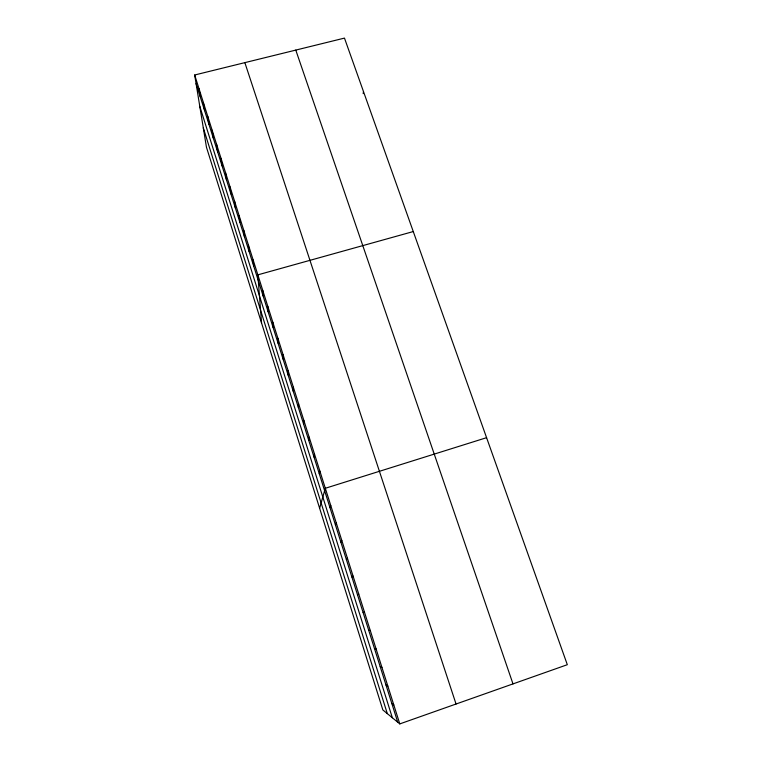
<?xml version="1.0" encoding="UTF-8"?>
<svg xmlns="http://www.w3.org/2000/svg" width="762" height="762" viewBox="0 0 762 762"><rect width="100%" height="100%" fill="white"/><g stroke="black" fill="none" stroke-linecap="round" stroke-linejoin="round"><path stroke-width="1.14" d="M288.131 375.104L288.179 370.799M293.227 391.249L293.37 387.21M298.371 407.518L298.59 403.746M303.543 423.91L303.857 420.395M308.753 440.417L309.162 437.178M363.179 93.631L363.484 91.564M314.011 457.048L314.506 454.085M319.297 473.802L319.888 471.116M319.621 508.235L325.317 488.28L486.585 437.683M330.003 507.692L330.784 505.577M335.413 524.827L336.29 522.999M340.862 542.096L341.843 540.563M346.358 559.489L347.434 558.26M351.892 577.024L353.073 576.091M357.473 594.684L358.759 594.065M399.793 723.9L567.319 664.702L344.472 38.1L194.681 75L206.445 147.18L382.848 709.946L399.793 723.9L194.681 75M413.271 231.553L257.851 274.853L261.537 322.945M363.093 612.477L364.484 612.181M368.751 630.412L370.256 630.431M374.456 648.491L376.066 648.833M380.209 666.702L381.933 667.379M386.01 685.057L387.839 686.067M391.849 703.564L393.792 704.907M295.78 50.092L512.997 683.905M244.859 62.636L456.047 704.021M196.082 83.61L397.735 722.205M199.787 106.366L392.344 717.766M203.302 127.902L387.306 713.613M198.996 88.659L200.339 97.088M203.34 102.413L204.616 110.652M207.721 116.253L208.931 124.301M212.122 130.188L213.274 138.046M216.56 144.218L217.637 151.876M221.018 158.344L222.037 165.802M225.514 172.555L226.466 179.822M230.038 186.871L230.915 193.929M234.601 201.282L235.401 208.14M239.182 215.798L239.925 222.437M243.802 230.41L244.469 236.839M248.45 245.116L249.041 251.327M253.136 259.937L253.651 265.928M262.814 290.551L263.176 296.085M267.814 306.362L268.1 311.658M272.853 322.297L273.053 327.346M277.92 338.347L278.044 343.157M283.035 354.511L283.064 359.073"/></g></svg>
